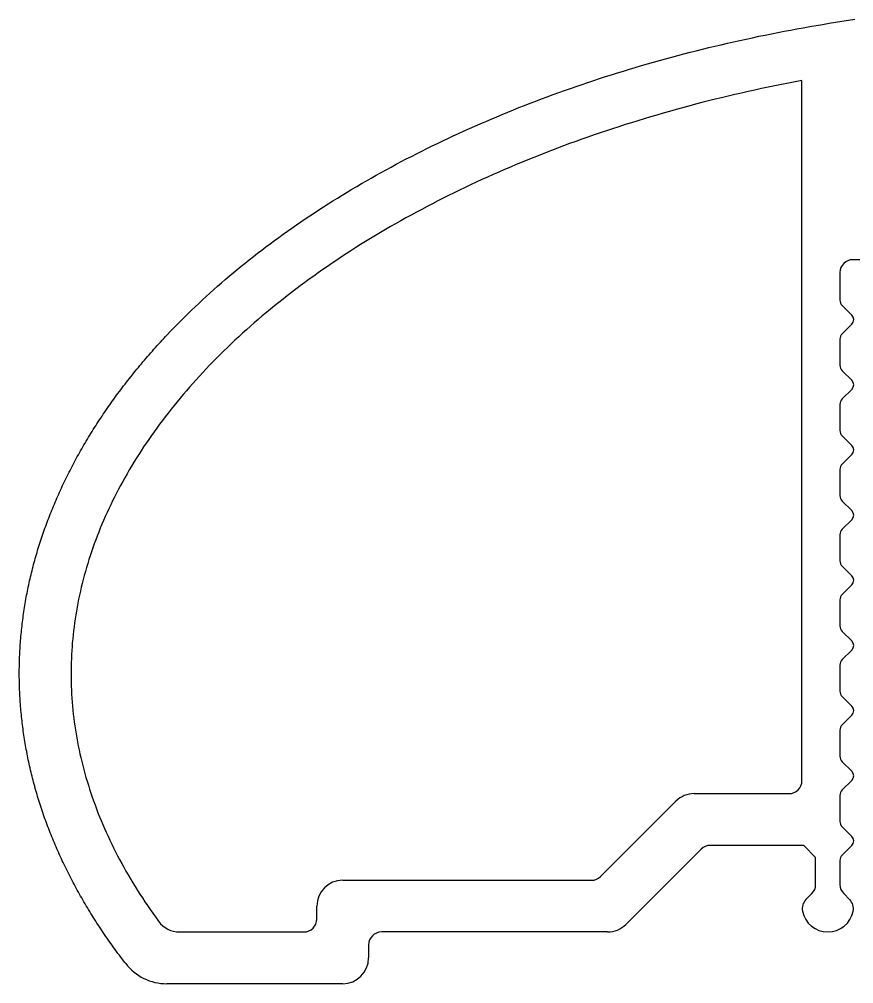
# Model space of a CAD drawing. Header units: inches. Extents: x -41 to 43, y 0.9 to 38.9.
# Drawn here: x -40.97 to -8.72, y 0.88 to 38.18 of the extents above; entities that cross this region are included whole.
import ezdxf

# ---------------------------------------------------------------- set-up
doc = ezdxf.new("R2010")
doc.units = ezdxf.units.IN
doc.header["$MEASUREMENT"] = 0

msp = doc.modelspace()

# ---------------------------------------------------------------- linework, layer by layer
at = {"color": 6}
for p, q in [((-9.676, 38.024), (-9.427, 38.064)), ((-9.427, 38.064), (-9.177, 38.103)), ((-9.177, 38.103), (-8.927, 38.142)), ((-8.927, 38.142), (-8.676, 38.179)), ((-11.656, 37.669), (-11.41, 37.716)), ((-11.41, 37.716), (-11.164, 37.763)), ((-11.164, 37.763), (-10.917, 37.809)), ((-10.917, 37.809), (-10.67, 37.854)), ((-10.67, 37.854), (-10.422, 37.898)), ((-10.422, 37.898), (-10.174, 37.941)), ((-10.174, 37.941), (-9.925, 37.983)), ((-9.925, 37.983), (-9.676, 38.024)), ((-13.605, 37.253), (-13.363, 37.309)), ((-13.363, 37.309), (-13.121, 37.363)), ((-13.121, 37.363), (-12.878, 37.416)), ((-12.878, 37.416), (-12.635, 37.468)), ((-12.635, 37.468), (-12.391, 37.52)), ((-12.391, 37.52), (-12.146, 37.57)), ((-12.146, 37.57), (-11.901, 37.62)), ((-11.901, 37.62), (-11.656, 37.669)), ((-15.044, 36.903), (-14.806, 36.964)), ((-14.806, 36.964), (-14.567, 37.024)), ((-14.567, 37.024), (-14.327, 37.083)), ((-14.327, 37.083), (-14.087, 37.14)), ((-14.087, 37.14), (-13.846, 37.197)), ((-13.846, 37.197), (-13.605, 37.253)), ((-16.462, 36.521), (-16.227, 36.587)), ((-16.227, 36.587), (-15.992, 36.652)), ((-15.992, 36.652), (-15.756, 36.716)), ((-15.756, 36.716), (-15.519, 36.78)), ((-15.519, 36.78), (-15.282, 36.842)), ((-15.282, 36.842), (-15.044, 36.903)), ((-17.855, 36.106), (-17.625, 36.178)), ((-17.625, 36.178), (-17.393, 36.248)), ((-17.393, 36.248), (-17.162, 36.318)), ((-17.162, 36.318), (-16.929, 36.386)), ((-16.929, 36.386), (-16.696, 36.454)), ((-16.696, 36.454), (-16.462, 36.521)), ((-18.997, 35.737), (-18.77, 35.813)), ((-18.77, 35.813), (-18.543, 35.887)), ((-18.543, 35.887), (-18.314, 35.961)), ((-18.314, 35.961), (-18.085, 36.034)), ((-18.085, 36.034), (-17.855, 36.106)), ((-19.897, 35.426), (-19.673, 35.505)), ((-19.673, 35.505), (-19.449, 35.583)), ((-19.449, 35.583), (-19.223, 35.66)), ((-19.223, 35.66), (-18.997, 35.737)), ((-21.004, 35.018), (-20.785, 35.101)), ((-20.785, 35.101), (-20.564, 35.184)), ((-20.564, 35.184), (-20.343, 35.265)), ((-20.343, 35.265), (-20.12, 35.346)), ((-20.12, 35.346), (-19.897, 35.426)), ((-21.875, 34.677), (-21.659, 34.763)), ((-21.659, 34.763), (-21.442, 34.849)), ((-21.442, 34.849), (-21.223, 34.934)), ((-21.223, 34.934), (-21.004, 35.018)), ((-22.944, 34.231), (-22.732, 34.322)), ((-22.732, 34.322), (-22.519, 34.412)), ((-22.519, 34.412), (-22.306, 34.501)), ((-22.306, 34.501), (-22.091, 34.589)), ((-22.091, 34.589), (-21.875, 34.677)), ((-23.783, 33.861), (-23.575, 33.955)), ((-23.575, 33.955), (-23.366, 34.048)), ((-23.366, 34.048), (-23.155, 34.14)), ((-23.155, 34.14), (-22.944, 34.231)), ((-24.608, 33.477), (-24.403, 33.574)), ((-24.403, 33.574), (-24.197, 33.671)), ((-24.197, 33.671), (-23.991, 33.766)), ((-23.991, 33.766), (-23.783, 33.861)), ((-25.216, 33.182), (-25.014, 33.281)), ((-25.014, 33.281), (-24.811, 33.38)), ((-24.811, 33.38), (-24.608, 33.477)), ((-26.013, 32.777), (-25.815, 32.879)), ((-25.815, 32.879), (-25.616, 32.981)), ((-25.616, 32.981), (-25.416, 33.082)), ((-25.416, 33.082), (-25.216, 33.182)), ((-26.793, 32.36), (-26.6, 32.465)), ((-26.6, 32.465), (-26.405, 32.57)), ((-26.405, 32.57), (-26.209, 32.674)), ((-26.209, 32.674), (-26.013, 32.777)), ((-27.368, 32.04), (-27.177, 32.147)), ((-27.177, 32.147), (-26.986, 32.254)), ((-26.986, 32.254), (-26.793, 32.36)), ((-28.119, 31.603), (-27.932, 31.713)), ((-27.932, 31.713), (-27.745, 31.823)), ((-27.745, 31.823), (-27.557, 31.932)), ((-27.557, 31.932), (-27.368, 32.04)), ((-28.67, 31.267), (-28.487, 31.38)), ((-28.487, 31.38), (-28.304, 31.492)), ((-28.304, 31.492), (-28.119, 31.603)), ((-29.212, 30.926), (-29.032, 31.04)), ((-29.032, 31.04), (-28.852, 31.154)), ((-28.852, 31.154), (-28.67, 31.267)), ((-29.743, 30.578), (-29.567, 30.695)), ((-29.567, 30.695), (-29.39, 30.811)), ((-29.39, 30.811), (-29.212, 30.926)), ((-30.435, 30.106), (-30.264, 30.225)), ((-30.264, 30.225), (-30.092, 30.343)), ((-30.092, 30.343), (-29.918, 30.461)), ((-29.918, 30.461), (-29.743, 30.578)), ((-30.942, 29.744), (-30.774, 29.865)), ((-30.774, 29.865), (-30.605, 29.986)), ((-30.605, 29.986), (-30.435, 30.106)), ((-31.438, 29.377), (-31.274, 29.5)), ((-31.274, 29.5), (-31.109, 29.622)), ((-31.109, 29.622), (-30.942, 29.744)), ((-31.923, 29.004), (-31.763, 29.129)), ((-31.763, 29.129), (-31.601, 29.253)), ((-31.601, 29.253), (-31.438, 29.377)), ((-32.397, 28.626), (-32.24, 28.753)), ((-32.24, 28.753), (-32.082, 28.879)), ((-32.082, 28.879), (-31.923, 29.004)), ((10.808, 28.883), (-8.752, 28.883)), ((-32.859, 28.242), (-32.706, 28.371)), ((-32.706, 28.371), (-32.552, 28.499)), ((-32.552, 28.499), (-32.397, 28.626)), ((-9.252, 28.383), (-9.252, 27.321)), ((-33.31, 27.854), (-33.161, 27.984)), ((-33.161, 27.984), (-33.011, 28.113)), ((-33.011, 28.113), (-32.859, 28.242)), ((-33.604, 27.592), (-33.458, 27.723)), ((-33.458, 27.723), (-33.31, 27.854)), ((-34.036, 27.194), (-33.893, 27.327)), ((-33.893, 27.327), (-33.75, 27.46)), ((-33.75, 27.46), (-33.604, 27.592)), ((-34.456, 26.793), (-34.317, 26.927)), ((-34.317, 26.927), (-34.177, 27.061)), ((-34.177, 27.061), (-34.036, 27.194)), ((-9.164, 27.108), (-8.795, 26.739)), ((-34.863, 26.386), (-34.729, 26.522)), ((-34.729, 26.522), (-34.593, 26.658)), ((-34.593, 26.658), (-34.456, 26.793)), ((-35.26, 25.973), (-35.128, 26.112)), ((-35.128, 26.112), (-34.996, 26.249)), ((-34.996, 26.249), (-34.863, 26.386)), ((-8.795, 26.386), (-9.164, 26.017)), ((-35.515, 25.698), (-35.452, 25.767)), ((-35.452, 25.767), (-35.388, 25.837)), ((-35.388, 25.837), (-35.323, 25.906)), ((-35.323, 25.906), (-35.26, 25.973)), ((-9.252, 25.805), (-9.252, 24.801)), ((-35.828, 25.35), (-35.766, 25.42)), ((-35.766, 25.42), (-35.704, 25.489)), ((-35.704, 25.489), (-35.642, 25.559)), ((-35.642, 25.559), (-35.579, 25.629)), ((-35.579, 25.629), (-35.515, 25.698)), ((-36.193, 24.927), (-36.133, 24.998)), ((-36.133, 24.998), (-36.073, 25.069)), ((-36.073, 25.069), (-36.012, 25.139)), ((-36.012, 25.139), (-35.951, 25.209)), ((-35.951, 25.209), (-35.89, 25.28)), ((-35.89, 25.28), (-35.828, 25.35)), ((-36.487, 24.572), (-36.429, 24.644)), ((-36.429, 24.644), (-36.37, 24.715)), ((-36.37, 24.715), (-36.312, 24.786)), ((-36.312, 24.786), (-36.252, 24.857)), ((-36.252, 24.857), (-36.193, 24.927)), ((-36.772, 24.215), (-36.716, 24.287)), ((-36.716, 24.287), (-36.659, 24.358)), ((-36.659, 24.358), (-36.602, 24.43)), ((-36.602, 24.43), (-36.545, 24.501)), ((-36.545, 24.501), (-36.487, 24.572)), ((-9.164, 24.588), (-8.795, 24.219)), ((-37.049, 23.854), (-36.994, 23.927)), ((-36.994, 23.927), (-36.939, 23.999)), ((-36.939, 23.999), (-36.884, 24.071)), ((-36.884, 24.071), (-36.828, 24.143)), ((-36.828, 24.143), (-36.772, 24.215)), ((-37.316, 23.492), (-37.263, 23.564)), ((-37.263, 23.564), (-37.21, 23.637)), ((-37.21, 23.637), (-37.157, 23.71)), ((-37.157, 23.71), (-37.103, 23.782)), ((-37.103, 23.782), (-37.049, 23.854)), ((-8.795, 23.866), (-9.164, 23.497)), ((-37.625, 23.053), (-37.574, 23.126)), ((-37.574, 23.126), (-37.523, 23.199)), ((-37.523, 23.199), (-37.472, 23.273)), ((-37.472, 23.273), (-37.42, 23.346)), ((-37.42, 23.346), (-37.368, 23.419)), ((-37.368, 23.419), (-37.316, 23.492)), ((-9.252, 23.285), (-9.252, 22.281)), ((-37.873, 22.685), (-37.824, 22.758)), ((-37.824, 22.758), (-37.775, 22.832)), ((-37.775, 22.832), (-37.725, 22.906)), ((-37.725, 22.906), (-37.675, 22.979)), ((-37.675, 22.979), (-37.625, 23.053)), ((-38.111, 22.314), (-38.064, 22.388)), ((-38.064, 22.388), (-38.017, 22.462)), ((-38.017, 22.462), (-37.969, 22.537)), ((-37.969, 22.537), (-37.921, 22.611)), ((-37.921, 22.611), (-37.873, 22.685)), ((-38.34, 21.941), (-38.295, 22.016)), ((-38.295, 22.016), (-38.249, 22.091)), ((-38.249, 22.091), (-38.204, 22.165)), ((-38.204, 22.165), (-38.157, 22.24)), ((-38.157, 22.24), (-38.111, 22.314)), ((-9.164, 22.068), (-8.795, 21.699)), ((-38.56, 21.566), (-38.517, 21.642)), ((-38.517, 21.642), (-38.473, 21.717)), ((-38.473, 21.717), (-38.429, 21.792)), ((-38.429, 21.792), (-38.385, 21.866)), ((-38.385, 21.866), (-38.34, 21.941)), ((-38.77, 21.19), (-38.729, 21.265)), ((-38.729, 21.265), (-38.687, 21.341)), ((-38.687, 21.341), (-38.645, 21.416)), ((-38.645, 21.416), (-38.603, 21.491)), ((-38.603, 21.491), (-38.56, 21.566)), ((-8.795, 21.346), (-9.164, 20.977)), ((-38.971, 20.811), (-38.932, 20.887)), ((-38.932, 20.887), (-38.892, 20.963)), ((-38.892, 20.963), (-38.852, 21.038)), ((-38.852, 21.038), (-38.811, 21.114)), ((-38.811, 21.114), (-38.77, 21.19)), ((-39.125, 20.507), (-39.088, 20.583)), ((-39.088, 20.583), (-39.049, 20.659)), ((-39.049, 20.659), (-39.011, 20.735)), ((-39.011, 20.735), (-38.971, 20.811)), ((-9.252, 20.765), (-9.252, 19.761)), ((-39.31, 20.125), (-39.273, 20.201)), ((-39.273, 20.201), (-39.237, 20.278)), ((-39.237, 20.278), (-39.2, 20.354)), ((-39.2, 20.354), (-39.163, 20.43)), ((-39.163, 20.43), (-39.125, 20.507)), ((-39.484, 19.741), (-39.45, 19.818)), ((-39.45, 19.818), (-39.415, 19.894)), ((-39.415, 19.894), (-39.38, 19.971)), ((-39.38, 19.971), (-39.345, 20.048)), ((-39.345, 20.048), (-39.31, 20.125)), ((-39.649, 19.355), (-39.617, 19.432)), ((-39.617, 19.432), (-39.584, 19.509)), ((-39.584, 19.509), (-39.551, 19.587)), ((-39.551, 19.587), (-39.518, 19.664)), ((-39.518, 19.664), (-39.484, 19.741)), ((-9.164, 19.548), (-8.795, 19.179)), ((-39.805, 18.968), (-39.774, 19.045)), ((-39.774, 19.045), (-39.744, 19.123)), ((-39.744, 19.123), (-39.713, 19.2)), ((-39.713, 19.2), (-39.681, 19.278)), ((-39.681, 19.278), (-39.649, 19.355)), ((-39.951, 18.579), (-39.922, 18.657)), ((-39.922, 18.657), (-39.893, 18.735)), ((-39.893, 18.735), (-39.864, 18.813)), ((-39.864, 18.813), (-39.835, 18.89)), ((-39.835, 18.89), (-39.805, 18.968)), ((-8.795, 18.826), (-9.164, 18.457)), ((-40.06, 18.267), (-40.034, 18.345)), ((-40.034, 18.345), (-40.006, 18.423)), ((-40.006, 18.423), (-39.979, 18.501)), ((-39.979, 18.501), (-39.951, 18.579)), ((-40.189, 17.876), (-40.164, 17.955)), ((-40.164, 17.955), (-40.139, 18.033)), ((-40.139, 18.033), (-40.113, 18.111)), ((-40.113, 18.111), (-40.087, 18.189)), ((-40.087, 18.189), (-40.06, 18.267)), ((-9.252, 18.245), (-9.252, 17.241)), ((-40.308, 17.484), (-40.285, 17.563)), ((-40.285, 17.563), (-40.262, 17.641)), ((-40.262, 17.641), (-40.238, 17.72)), ((-40.238, 17.72), (-40.214, 17.798)), ((-40.214, 17.798), (-40.189, 17.876)), ((-40.417, 17.091), (-40.396, 17.17)), ((-40.396, 17.17), (-40.375, 17.248)), ((-40.375, 17.248), (-40.353, 17.327)), ((-40.353, 17.327), (-40.331, 17.406)), ((-40.331, 17.406), (-40.308, 17.484)), ((-40.498, 16.776), (-40.478, 16.855)), ((-40.478, 16.855), (-40.458, 16.933)), ((-40.458, 16.933), (-40.438, 17.012)), ((-40.438, 17.012), (-40.417, 17.091)), ((-9.164, 17.028), (-8.795, 16.659)), ((-40.589, 16.381), (-40.572, 16.46)), ((-40.572, 16.46), (-40.554, 16.539)), ((-40.554, 16.539), (-40.536, 16.618)), ((-40.536, 16.618), (-40.517, 16.697)), ((-40.517, 16.697), (-40.498, 16.776)), ((-40.671, 15.985), (-40.656, 16.065)), ((-40.656, 16.065), (-40.64, 16.144)), ((-40.64, 16.144), (-40.623, 16.223)), ((-40.623, 16.223), (-40.607, 16.302)), ((-40.607, 16.302), (-40.589, 16.381)), ((-8.795, 16.306), (-9.164, 15.937)), ((-40.743, 15.589), (-40.73, 15.669)), ((-40.73, 15.669), (-40.716, 15.748)), ((-40.716, 15.748), (-40.701, 15.827)), ((-40.701, 15.827), (-40.687, 15.906)), ((-40.687, 15.906), (-40.671, 15.985)), ((-9.252, 15.725), (-9.252, 14.721)), ((-40.794, 15.272), (-40.782, 15.351)), ((-40.782, 15.351), (-40.769, 15.431)), ((-40.769, 15.431), (-40.757, 15.51)), ((-40.757, 15.51), (-40.743, 15.589)), ((-40.848, 14.875), (-40.838, 14.954)), ((-40.838, 14.954), (-40.828, 15.034)), ((-40.828, 15.034), (-40.817, 15.113)), ((-40.817, 15.113), (-40.806, 15.193)), ((-40.806, 15.193), (-40.794, 15.272)), ((-40.893, 14.477), (-40.885, 14.557)), ((-40.885, 14.557), (-40.876, 14.636)), ((-40.876, 14.636), (-40.867, 14.716)), ((-40.867, 14.716), (-40.858, 14.795)), ((-40.858, 14.795), (-40.848, 14.875)), ((-40.921, 14.158), (-40.915, 14.238)), ((-40.915, 14.238), (-40.908, 14.318)), ((-40.908, 14.318), (-40.9, 14.397)), ((-40.9, 14.397), (-40.893, 14.477)), ((-9.164, 14.508), (-8.795, 14.139)), ((-40.948, 13.76), (-40.943, 13.84)), ((-40.943, 13.84), (-40.938, 13.919)), ((-40.938, 13.919), (-40.933, 13.999)), ((-40.933, 13.999), (-40.927, 14.079)), ((-40.927, 14.079), (-40.921, 14.158)), ((-40.965, 13.361), (-40.962, 13.441)), ((-40.962, 13.441), (-40.959, 13.521)), ((-40.959, 13.521), (-40.956, 13.6)), ((-40.956, 13.6), (-40.952, 13.68)), ((-40.952, 13.68), (-40.948, 13.76)), ((-8.795, 13.786), (-9.164, 13.417)), ((-40.971, 13.042), (-40.97, 13.122)), ((-40.97, 13.122), (-40.969, 13.202)), ((-40.969, 13.202), (-40.967, 13.281)), ((-40.967, 13.281), (-40.965, 13.361)), ((-9.252, 13.205), (-9.252, 12.201)), ((-40.972, 12.883), (-40.971, 12.962)), ((-40.971, 12.803), (-40.972, 12.883)), ((-40.971, 12.962), (-40.971, 13.042)), ((-40.971, 12.723), (-40.971, 12.803)), ((-40.97, 12.644), (-40.971, 12.723)), ((-40.969, 12.564), (-40.97, 12.644)), ((-40.967, 12.484), (-40.969, 12.564)), ((-40.965, 12.404), (-40.967, 12.484)), ((-40.962, 12.325), (-40.965, 12.404)), ((-40.959, 12.245), (-40.962, 12.325)), ((-40.956, 12.165), (-40.959, 12.245)), ((-40.952, 12.085), (-40.956, 12.165)), ((-40.948, 12.006), (-40.952, 12.085)), ((-40.943, 11.926), (-40.948, 12.006)), ((-9.164, 11.988), (-8.795, 11.619)), ((-40.938, 11.846), (-40.943, 11.926)), ((-40.933, 11.767), (-40.938, 11.846)), ((-40.927, 11.687), (-40.933, 11.767)), ((-40.921, 11.607), (-40.927, 11.687)), ((-40.914, 11.527), (-40.921, 11.607)), ((-40.908, 11.448), (-40.914, 11.527)), ((-40.9, 11.368), (-40.908, 11.448)), ((-40.893, 11.289), (-40.9, 11.368)), ((-40.884, 11.209), (-40.893, 11.289)), ((-40.876, 11.129), (-40.884, 11.209)), ((-8.795, 11.266), (-9.164, 10.897)), ((-40.867, 11.05), (-40.876, 11.129)), ((-40.858, 10.97), (-40.867, 11.05)), ((-40.848, 10.891), (-40.858, 10.97)), ((-40.838, 10.811), (-40.848, 10.891)), ((-40.828, 10.731), (-40.838, 10.811)), ((-40.817, 10.652), (-40.828, 10.731)), ((-40.805, 10.572), (-40.817, 10.652)), ((-40.794, 10.493), (-40.805, 10.572)), ((-40.782, 10.414), (-40.794, 10.493)), ((-9.252, 10.685), (-9.252, 9.681)), ((-40.769, 10.334), (-40.782, 10.414)), ((-40.756, 10.255), (-40.769, 10.334)), ((-40.743, 10.175), (-40.756, 10.255)), ((-40.73, 10.096), (-40.743, 10.175)), ((-40.716, 10.017), (-40.73, 10.096)), ((-40.701, 9.937), (-40.716, 10.017)), ((-40.686, 9.858), (-40.701, 9.937)), ((-40.671, 9.779), (-40.686, 9.858)), ((-40.656, 9.7), (-40.671, 9.779)), ((-40.64, 9.621), (-40.656, 9.7)), ((-40.623, 9.542), (-40.64, 9.621)), ((-40.607, 9.462), (-40.623, 9.542)), ((-40.59, 9.383), (-40.607, 9.462)), ((-40.572, 9.304), (-40.59, 9.383)), ((-9.164, 9.468), (-8.795, 9.099)), ((-40.554, 9.225), (-40.572, 9.304)), ((-40.536, 9.147), (-40.554, 9.225)), ((-40.517, 9.068), (-40.536, 9.147)), ((-40.498, 8.989), (-40.517, 9.068)), ((-40.479, 8.91), (-40.498, 8.989)), ((-40.459, 8.831), (-40.479, 8.91)), ((-40.438, 8.752), (-40.459, 8.831)), ((-40.418, 8.674), (-40.438, 8.752)), ((-40.397, 8.595), (-40.418, 8.674)), ((-40.375, 8.517), (-40.397, 8.595)), ((-8.795, 8.746), (-9.164, 8.377)), ((-40.353, 8.438), (-40.375, 8.517)), ((-40.331, 8.359), (-40.353, 8.438)), ((-40.309, 8.281), (-40.331, 8.359)), ((-40.286, 8.203), (-40.309, 8.281)), ((-40.262, 8.124), (-40.286, 8.203)), ((-40.238, 8.046), (-40.262, 8.124)), ((-40.214, 7.967), (-40.238, 8.046)), ((-40.19, 7.889), (-40.214, 7.967)), ((-40.165, 7.811), (-40.19, 7.889)), ((-9.252, 8.165), (-9.252, 7.161)), ((-40.139, 7.733), (-40.165, 7.811)), ((-40.114, 7.655), (-40.139, 7.733)), ((-40.087, 7.576), (-40.114, 7.655)), ((-40.061, 7.498), (-40.087, 7.576)), ((-40.034, 7.42), (-40.061, 7.498)), ((-40.007, 7.342), (-40.034, 7.42)), ((-39.979, 7.265), (-40.007, 7.342)), ((-39.951, 7.187), (-39.979, 7.265)), ((-39.923, 7.109), (-39.951, 7.187)), ((-39.894, 7.031), (-39.923, 7.109)), ((-39.865, 6.953), (-39.894, 7.031)), ((-39.835, 6.876), (-39.865, 6.953)), ((-39.805, 6.798), (-39.835, 6.876)), ((-39.775, 6.721), (-39.805, 6.798)), ((-39.744, 6.643), (-39.775, 6.721)), ((-9.164, 6.948), (-8.795, 6.579)), ((-39.713, 6.566), (-39.744, 6.643)), ((-39.681, 6.488), (-39.713, 6.566)), ((-39.649, 6.411), (-39.681, 6.488)), ((-39.617, 6.334), (-39.649, 6.411)), ((-39.584, 6.257), (-39.617, 6.334)), ((-39.551, 6.18), (-39.584, 6.257)), ((-39.518, 6.103), (-39.551, 6.18)), ((-39.484, 6.025), (-39.518, 6.103)), ((-39.45, 5.949), (-39.484, 6.025)), ((-14.618, 6.086), (-17.529, 3.176)), ((-10.655, 6.233), (-14.265, 6.233)), ((-10.192, 5.769), (-10.655, 6.233)), ((-8.795, 6.226), (-9.164, 5.857)), ((-39.415, 5.872), (-39.45, 5.949)), ((-39.38, 5.795), (-39.415, 5.872)), ((-39.345, 5.718), (-39.38, 5.795)), ((-39.309, 5.641), (-39.345, 5.718)), ((-39.273, 5.565), (-39.309, 5.641)), ((-10.192, 4.72), (-10.192, 5.769)), ((-9.252, 5.645), (-9.252, 4.72)), ((-39.237, 5.488), (-39.273, 5.565)), ((-39.2, 5.412), (-39.237, 5.488)), ((-39.163, 5.335), (-39.2, 5.412)), ((-39.125, 5.259), (-39.163, 5.335)), ((-39.087, 5.183), (-39.125, 5.259)), ((-39.049, 5.107), (-39.087, 5.183)), ((-39.01, 5.031), (-39.049, 5.107)), ((-38.971, 4.955), (-39.01, 5.031)), ((-38.932, 4.879), (-38.971, 4.955)), ((-38.892, 4.803), (-38.932, 4.879)), ((-38.852, 4.727), (-38.892, 4.803)), ((-38.811, 4.651), (-38.852, 4.727)), ((-38.77, 4.576), (-38.811, 4.651)), ((-38.729, 4.5), (-38.77, 4.576)), ((-38.687, 4.424), (-38.729, 4.5)), ((-38.645, 4.349), (-38.687, 4.424)), ((-38.602, 4.274), (-38.645, 4.349)), ((-38.559, 4.199), (-38.602, 4.274)), ((-38.516, 4.123), (-38.559, 4.199)), ((-38.473, 4.048), (-38.516, 4.123)), ((-10.566, 4.139), (-10.338, 4.366)), ((-9.105, 4.366), (-8.878, 4.139)), ((-38.429, 3.973), (-38.473, 4.048)), ((-38.384, 3.898), (-38.429, 3.973)), ((-38.34, 3.824), (-38.384, 3.898)), ((-38.295, 3.749), (-38.34, 3.824)), ((-38.249, 3.674), (-38.295, 3.749)), ((-38.203, 3.6), (-38.249, 3.674)), ((-38.157, 3.525), (-38.203, 3.6)), ((-38.111, 3.451), (-38.157, 3.525)), ((-38.064, 3.377), (-38.111, 3.451)), ((-38.017, 3.303), (-38.064, 3.377)), ((-37.969, 3.228), (-38.017, 3.303)), ((-37.921, 3.154), (-37.969, 3.228)), ((-37.873, 3.081), (-37.921, 3.154)), ((-37.824, 3.007), (-37.873, 3.081)), ((-37.775, 2.933), (-37.824, 3.007)), ((-37.725, 2.859), (-37.775, 2.933)), ((-37.675, 2.786), (-37.725, 2.859)), ((-37.625, 2.712), (-37.675, 2.786)), ((-37.575, 2.639), (-37.625, 2.712)), ((-37.524, 2.566), (-37.575, 2.639)), ((-18.236, 2.883), (-26.972, 2.883)), ((-37.472, 2.493), (-37.524, 2.566)), ((-37.421, 2.42), (-37.472, 2.493)), ((-37.369, 2.347), (-37.421, 2.42)), ((-37.316, 2.274), (-37.369, 2.347)), ((-37.263, 2.201), (-37.316, 2.274)), ((-27.472, 2.383), (-27.472, 1.883)), ((-37.21, 2.128), (-37.263, 2.201)), ((-37.157, 2.056), (-37.21, 2.128)), ((-37.103, 1.983), (-37.157, 2.056)), ((-37.049, 1.911), (-37.103, 1.983)), ((-36.994, 1.839), (-37.049, 1.911)), ((-36.939, 1.767), (-36.994, 1.839)), ((-36.884, 1.694), (-36.939, 1.767)), ((-36.857, 1.659), (-36.884, 1.694)), ((-28.472, 0.883), (-35.275, 0.883))]:
    msp.add_line(p, q, dxfattribs=at)
at = {"color": 4}
for p, q in [((-10.722, 35.811), (-10.983, 35.762)), ((-10.722, 8.733), (-10.722, 35.811)), ((-12.543, 35.442), (-12.801, 35.385)), ((-12.285, 35.498), (-12.543, 35.442)), ((-12.026, 35.553), (-12.285, 35.498)), ((-11.766, 35.607), (-12.026, 35.553)), ((-11.506, 35.659), (-11.766, 35.607)), ((-11.245, 35.711), (-11.506, 35.659)), ((-10.985, 35.761), (-11.245, 35.711)), ((-14.079, 35.084), (-14.332, 35.021)), ((-13.825, 35.147), (-14.079, 35.084)), ((-13.57, 35.208), (-13.825, 35.147)), ((-13.314, 35.268), (-13.57, 35.208)), ((-13.058, 35.327), (-13.314, 35.268)), ((-12.801, 35.385), (-13.058, 35.327)), ((-15.588, 34.689), (-15.837, 34.619)), ((-15.339, 34.757), (-15.588, 34.689)), ((-15.088, 34.825), (-15.339, 34.757)), ((-14.837, 34.891), (-15.088, 34.825)), ((-14.585, 34.957), (-14.837, 34.891)), ((-14.332, 35.021), (-14.585, 34.957)), ((-16.825, 34.331), (-17.069, 34.256)), ((-16.579, 34.404), (-16.825, 34.331)), ((-16.333, 34.477), (-16.579, 34.404)), ((-16.085, 34.548), (-16.333, 34.477)), ((-15.837, 34.619), (-16.085, 34.548)), ((-18.039, 33.947), (-18.28, 33.868)), ((-17.798, 34.026), (-18.039, 33.947)), ((-17.556, 34.104), (-17.798, 34.026)), ((-17.313, 34.18), (-17.556, 34.104)), ((-17.069, 34.256), (-17.313, 34.18)), ((-18.995, 33.623), (-19.232, 33.54)), ((-18.758, 33.706), (-18.995, 33.623)), ((-18.519, 33.787), (-18.758, 33.706)), ((-18.28, 33.868), (-18.519, 33.787)), ((-20.168, 33.196), (-20.399, 33.108)), ((-19.935, 33.284), (-20.168, 33.196)), ((-19.702, 33.37), (-19.935, 33.284)), ((-19.467, 33.455), (-19.702, 33.37)), ((-19.232, 33.54), (-19.467, 33.455)), ((-21.088, 32.838), (-21.315, 32.746)), ((-20.859, 32.929), (-21.088, 32.838)), ((-20.63, 33.019), (-20.859, 32.929)), ((-20.399, 33.108), (-20.63, 33.019)), ((-21.99, 32.464), (-22.213, 32.369)), ((-21.766, 32.559), (-21.99, 32.464)), ((-21.541, 32.653), (-21.766, 32.559)), ((-21.315, 32.746), (-21.541, 32.653)), ((-22.875, 32.076), (-23.094, 31.977)), ((-22.656, 32.175), (-22.875, 32.076)), ((-22.435, 32.272), (-22.656, 32.175)), ((-22.213, 32.369), (-22.435, 32.272)), ((-23.527, 31.776), (-23.742, 31.674)), ((-23.311, 31.877), (-23.527, 31.776)), ((-23.094, 31.977), (-23.311, 31.877)), ((-24.38, 31.364), (-24.59, 31.258)), ((-24.169, 31.468), (-24.38, 31.364)), ((-23.956, 31.572), (-24.169, 31.468)), ((-23.742, 31.674), (-23.956, 31.572)), ((-25.007, 31.046), (-25.213, 30.938)), ((-24.799, 31.152), (-25.007, 31.046)), ((-24.59, 31.258), (-24.799, 31.152)), ((-25.825, 30.61), (-26.026, 30.499)), ((-25.622, 30.72), (-25.825, 30.61)), ((-25.418, 30.829), (-25.622, 30.72)), ((-25.213, 30.938), (-25.418, 30.829)), ((-26.425, 30.275), (-26.622, 30.162)), ((-26.226, 30.388), (-26.425, 30.275)), ((-26.026, 30.499), (-26.226, 30.388)), ((-27.013, 29.933), (-27.206, 29.818)), ((-26.818, 30.048), (-27.013, 29.933)), ((-26.622, 30.162), (-26.818, 30.048)), ((-27.779, 29.467), (-27.967, 29.348)), ((-27.589, 29.584), (-27.779, 29.467)), ((-27.399, 29.701), (-27.589, 29.584)), ((-27.206, 29.818), (-27.399, 29.701)), ((-28.338, 29.109), (-28.522, 28.988)), ((-28.153, 29.229), (-28.338, 29.109)), ((-27.967, 29.348), (-28.153, 29.229)), ((-28.885, 28.745), (-29.065, 28.622)), ((-28.704, 28.867), (-28.885, 28.745)), ((-28.522, 28.988), (-28.704, 28.867)), ((-29.419, 28.375), (-29.594, 28.25)), ((-29.243, 28.499), (-29.419, 28.375)), ((-29.065, 28.622), (-29.243, 28.499)), ((-29.94, 27.999), (-30.111, 27.872)), ((-29.768, 28.125), (-29.94, 27.999)), ((-29.594, 28.25), (-29.768, 28.125)), ((-30.448, 27.617), (-30.614, 27.488)), ((-30.28, 27.745), (-30.448, 27.617)), ((-30.111, 27.872), (-30.28, 27.745)), ((-30.942, 27.229), (-31.104, 27.099)), ((-30.779, 27.359), (-30.942, 27.229)), ((-30.614, 27.488), (-30.779, 27.359)), ((-31.264, 26.968), (-31.423, 26.837)), ((-31.104, 27.099), (-31.264, 26.968)), ((-31.736, 26.572), (-31.89, 26.439)), ((-31.58, 26.705), (-31.736, 26.572)), ((-31.423, 26.837), (-31.58, 26.705)), ((-32.193, 26.171), (-32.343, 26.036)), ((-32.042, 26.305), (-32.193, 26.171)), ((-31.89, 26.439), (-32.042, 26.305)), ((-32.637, 25.765), (-32.781, 25.628)), ((-32.49, 25.901), (-32.637, 25.765)), ((-32.343, 26.036), (-32.49, 25.901)), ((-32.924, 25.492), (-33.066, 25.354)), ((-32.781, 25.628), (-32.924, 25.492)), ((-33.344, 25.078), (-33.48, 24.939)), ((-33.206, 25.216), (-33.344, 25.078)), ((-33.066, 25.354), (-33.206, 25.216)), ((-33.749, 24.66), (-33.88, 24.52)), ((-33.615, 24.8), (-33.749, 24.66)), ((-33.48, 24.939), (-33.615, 24.8)), ((-34.011, 24.38), (-34.139, 24.239)), ((-33.88, 24.52), (-34.011, 24.38)), ((-34.391, 23.956), (-34.514, 23.814)), ((-34.266, 24.098), (-34.391, 23.956)), ((-34.139, 24.239), (-34.266, 24.098)), ((-34.756, 23.528), (-34.875, 23.385)), ((-34.636, 23.671), (-34.756, 23.528)), ((-34.514, 23.814), (-34.636, 23.671)), ((-34.992, 23.241), (-35.107, 23.097)), ((-34.875, 23.385), (-34.992, 23.241)), ((-35.332, 22.808), (-35.442, 22.663)), ((-35.22, 22.953), (-35.332, 22.808)), ((-35.107, 23.097), (-35.22, 22.953)), ((-35.551, 22.517), (-35.658, 22.372)), ((-35.442, 22.663), (-35.551, 22.517)), ((-35.866, 22.079), (-35.968, 21.933)), ((-35.763, 22.226), (-35.866, 22.079)), ((-35.658, 22.372), (-35.763, 22.226)), ((-36.166, 21.639), (-36.263, 21.491)), ((-36.068, 21.786), (-36.166, 21.639)), ((-35.968, 21.933), (-36.068, 21.786)), ((-36.358, 21.343), (-36.451, 21.195)), ((-36.263, 21.491), (-36.358, 21.343)), ((-36.633, 20.899), (-36.721, 20.75)), ((-36.543, 21.047), (-36.633, 20.899)), ((-36.451, 21.195), (-36.543, 21.047)), ((-36.808, 20.601), (-36.893, 20.452)), ((-36.721, 20.75), (-36.808, 20.601)), ((-37.057, 20.153), (-37.137, 20.003)), ((-36.976, 20.303), (-37.057, 20.153)), ((-36.893, 20.452), (-36.976, 20.303)), ((-37.215, 19.853), (-37.291, 19.703)), ((-37.137, 20.003), (-37.215, 19.853)), ((-37.439, 19.402), (-37.51, 19.252)), ((-37.366, 19.553), (-37.439, 19.402)), ((-37.291, 19.703), (-37.366, 19.553)), ((-37.579, 19.101), (-37.647, 18.95)), ((-37.51, 19.252), (-37.579, 19.101)), ((-37.713, 18.799), (-37.777, 18.648)), ((-37.647, 18.95), (-37.713, 18.799)), ((-37.901, 18.345), (-37.96, 18.194)), ((-37.84, 18.497), (-37.901, 18.345)), ((-37.777, 18.648), (-37.84, 18.497)), ((-38.018, 18.042), (-38.074, 17.89)), ((-37.96, 18.194), (-38.018, 18.042)), ((-38.18, 17.586), (-38.231, 17.434)), ((-38.128, 17.738), (-38.18, 17.586)), ((-38.074, 17.89), (-38.128, 17.738)), ((-38.28, 17.282), (-38.328, 17.129)), ((-38.231, 17.434), (-38.28, 17.282)), ((-38.417, 16.824), (-38.46, 16.672)), ((-38.373, 16.977), (-38.417, 16.824)), ((-38.328, 17.129), (-38.373, 16.977)), ((-38.5, 16.519), (-38.539, 16.366)), ((-38.46, 16.672), (-38.5, 16.519)), ((-38.612, 16.061), (-38.646, 15.908)), ((-38.576, 16.214), (-38.612, 16.061)), ((-38.539, 16.366), (-38.576, 16.214)), ((-38.678, 15.755), (-38.709, 15.602)), ((-38.646, 15.908), (-38.678, 15.755)), ((-38.765, 15.296), (-38.79, 15.143)), ((-38.738, 15.449), (-38.765, 15.296)), ((-38.709, 15.602), (-38.738, 15.449)), ((-38.814, 14.989), (-38.836, 14.836)), ((-38.79, 15.143), (-38.814, 14.989)), ((-38.857, 14.683), (-38.875, 14.53)), ((-38.836, 14.836), (-38.857, 14.683)), ((-38.908, 14.223), (-38.922, 14.07)), ((-38.892, 14.376), (-38.908, 14.223)), ((-38.875, 14.53), (-38.892, 14.376)), ((-38.934, 13.917), (-38.944, 13.763)), ((-38.922, 14.07), (-38.934, 13.917)), ((-38.96, 13.457), (-38.965, 13.303)), ((-38.953, 13.61), (-38.96, 13.457)), ((-38.944, 13.763), (-38.953, 13.61)), ((-38.969, 13.15), (-38.971, 12.996)), ((-38.965, 13.303), (-38.969, 13.15)), ((-38.971, 12.996), (-38.972, 12.843)), ((-38.972, 12.843), (-38.97, 12.69)), ((-38.97, 12.69), (-38.967, 12.536)), ((-38.967, 12.536), (-38.963, 12.383)), ((-38.963, 12.383), (-38.957, 12.229)), ((-38.957, 12.229), (-38.949, 12.076)), ((-38.949, 12.076), (-38.939, 11.923)), ((-38.939, 11.923), (-38.928, 11.769)), ((-38.928, 11.769), (-38.915, 11.616)), ((-38.915, 11.616), (-38.9, 11.463)), ((-38.9, 11.463), (-38.884, 11.309)), ((-38.884, 11.309), (-38.866, 11.156)), ((-38.866, 11.156), (-38.846, 11.003)), ((-38.846, 11.003), (-38.825, 10.85)), ((-38.825, 10.85), (-38.802, 10.697)), ((-38.802, 10.697), (-38.777, 10.543)), ((-38.777, 10.543), (-38.751, 10.39)), ((-38.751, 10.39), (-38.723, 10.237)), ((-38.723, 10.237), (-38.693, 10.084)), ((-38.693, 10.084), (-38.662, 9.931)), ((-38.662, 9.931), (-38.629, 9.778)), ((-38.629, 9.778), (-38.594, 9.626)), ((-38.594, 9.626), (-38.558, 9.473)), ((-38.558, 9.473), (-38.519, 9.32)), ((-38.519, 9.32), (-38.48, 9.167)), ((-38.48, 9.167), (-38.438, 9.015)), ((-38.438, 9.015), (-38.395, 8.862)), ((-38.395, 8.862), (-38.35, 8.71)), ((-38.35, 8.71), (-38.303, 8.558)), ((-38.303, 8.558), (-38.255, 8.405)), ((-38.255, 8.405), (-38.205, 8.253)), ((-38.205, 8.253), (-38.154, 8.101)), ((-14.886, 8.233), (-11.222, 8.233)), ((-38.154, 8.101), (-38.1, 7.949)), ((-38.1, 7.949), (-38.045, 7.797)), ((-18.504, 5.029), (-15.593, 7.94)), ((-38.045, 7.797), (-37.988, 7.645)), ((-37.988, 7.645), (-37.93, 7.494)), ((-37.93, 7.494), (-37.87, 7.342)), ((-37.87, 7.342), (-37.808, 7.191)), ((-37.808, 7.191), (-37.744, 7.039)), ((-37.744, 7.039), (-37.679, 6.888)), ((-37.679, 6.888), (-37.612, 6.737)), ((-37.612, 6.737), (-37.543, 6.586)), ((-37.543, 6.586), (-37.473, 6.436)), ((-37.473, 6.436), (-37.401, 6.285)), ((-37.401, 6.285), (-37.327, 6.135)), ((-37.327, 6.135), (-37.252, 5.984)), ((-37.252, 5.984), (-37.174, 5.834)), ((-37.174, 5.834), (-37.096, 5.684)), ((-37.096, 5.684), (-37.015, 5.535)), ((-37.015, 5.535), (-36.933, 5.385)), ((-36.933, 5.385), (-36.849, 5.236)), ((-36.849, 5.236), (-36.763, 5.087)), ((-36.763, 5.087), (-36.676, 4.938)), ((-36.676, 4.938), (-36.587, 4.79)), ((-28.472, 4.883), (-18.857, 4.883)), ((-36.587, 4.79), (-36.496, 4.641)), ((-36.496, 4.641), (-36.403, 4.493)), ((-36.403, 4.493), (-36.309, 4.345)), ((-36.309, 4.345), (-36.213, 4.198)), ((-36.213, 4.198), (-36.116, 4.051)), ((-36.116, 4.051), (-36.017, 3.904)), ((-36.017, 3.904), (-35.916, 3.757)), ((-35.916, 3.757), (-35.813, 3.61)), ((-29.472, 3.383), (-29.472, 3.883)), ((-35.813, 3.61), (-35.709, 3.464)), ((-35.709, 3.464), (-35.586, 3.295)), ((-34.777, 2.883), (-29.972, 2.883))]:
    msp.add_line(p, q, dxfattribs=at)
for centre, radius, start, end in [((-10.89, 35.27), 0.5, 100.6872, 100.9397), ((-11.222, 8.733), 0.5, 270, 0), ((-14.886, 7.233), 1, 90, 135), ((-28.472, 3.883), 1, 90, 180), ((-18.857, 5.383), 0.5, 270, 315), ((-29.972, 3.383), 0.5, 270, 0), ((-34.777, 3.883), 1, 216.002, 270)]:
    msp.add_arc(centre, radius, start, end, dxfattribs=at)
at = {"color": 6}
for centre, radius, start, end in [((-8.752, 28.383), 0.5, 90, 180), ((-8.952, 27.321), 0.3, 180, 225), ((-8.972, 26.563), 0.25, 315, 45), ((-8.952, 25.805), 0.3, 135, 180), ((-8.952, 24.801), 0.3, 180, 225), ((-8.972, 24.043), 0.25, 315, 45), ((-8.952, 23.285), 0.3, 135, 180), ((-8.952, 22.281), 0.3, 180, 225), ((-8.972, 21.523), 0.25, 315, 45), ((-8.952, 20.765), 0.3, 135, 180), ((-8.952, 19.761), 0.3, 180, 225), ((-8.972, 19.003), 0.25, 315, 45), ((-8.952, 18.245), 0.3, 135, 180), ((-8.952, 17.241), 0.3, 180, 225), ((-8.972, 16.483), 0.25, 315, 45), ((-8.952, 15.725), 0.3, 135, 180), ((-8.952, 14.721), 0.3, 180, 225), ((-8.972, 13.963), 0.25, 315, 45), ((-8.952, 13.205), 0.3, 135, 180), ((-8.952, 12.201), 0.3, 180, 225), ((-8.972, 11.443), 0.25, 315, 45), ((-8.952, 10.685), 0.3, 135, 180), ((-8.952, 9.681), 0.3, 180, 225), ((-8.972, 8.923), 0.25, 315, 45), ((-8.952, 8.165), 0.3, 135, 180), ((-8.952, 7.161), 0.3, 180, 225), ((-8.972, 6.403), 0.25, 315, 45), ((-14.265, 5.733), 0.5, 90, 135), ((-8.952, 5.645), 0.3, 135, 180), ((-10.692, 4.72), 0.5, 315, 0), ((-8.752, 4.72), 0.5, 180, 225), ((-10.212, 3.785), 0.5, 135, 191.2455), ((-9.231, 3.785), 0.5, 348.7545, 45), ((-9.722, 3.883), 1, 191.2455, 348.7545), ((-18.236, 3.883), 1, 270, 315), ((-26.972, 2.383), 0.5, 90, 180), ((-28.472, 1.883), 1, 270, 0), ((-35.275, 2.883), 2, 217.7123, 270)]:
    msp.add_arc(centre, radius, start, end, dxfattribs=at)

doc.saveas('drawing.dxf')
